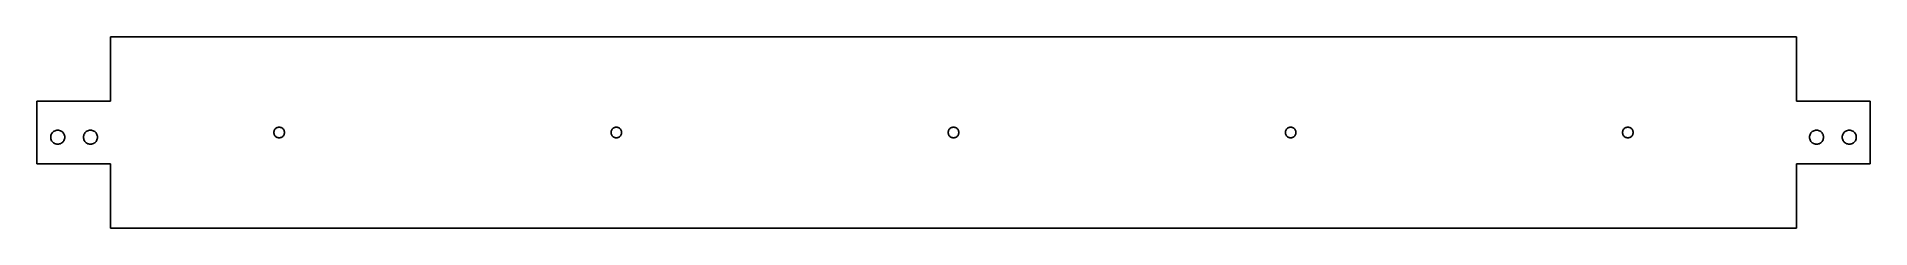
# Model space of a CAD drawing. Header units: metres. Extents: x -24 to 564, y 0 to 61.
import ezdxf

# ---------------------------------------------------------------- set-up
doc = ezdxf.new("R2010")
doc.units = ezdxf.units.M

msp = doc.modelspace()

# ---------------------------------------------------------------- linework, layer by layer
for p, q in [((540.62, 61.404), (0, 61.404)), ((0, 61.404), (0, 40.702)), ((540.62, 40.702), (540.62, 61.404)), ((0, 40.702), (-23.702, 40.702)), ((-23.702, 40.702), (-23.702, 20.702)), ((564.322, 40.702), (540.62, 40.702)), ((564.322, 20.702), (564.322, 40.702)), ((-19.202, 29.202), (-19.1827, 29.4957)), ((-19.1827, 29.4957), (-19.1253, 29.7843)), ((-19.1253, 29.7843), (-19.0307, 30.063)), ((-19.0307, 30.063), (-18.9005, 30.327)), ((-18.9005, 30.327), (-18.737, 30.5717)), ((-18.737, 30.5717), (-18.543, 30.793)), ((-18.543, 30.793), (-18.3217, 30.987)), ((-18.3217, 30.987), (-18.077, 31.1505)), ((-18.077, 31.1505), (-17.813, 31.2807)), ((-17.813, 31.2807), (-17.5343, 31.3753)), ((-17.5343, 31.3753), (-17.2457, 31.4327)), ((-17.2457, 31.4327), (-16.952, 31.452)), ((-16.952, 31.452), (-16.6583, 31.4327)), ((-16.6583, 31.4327), (-16.3696, 31.3753)), ((-16.3696, 31.3753), (-16.0909, 31.2807)), ((-16.0909, 31.2807), (-15.827, 31.1505)), ((-15.827, 31.1505), (-15.5823, 30.987)), ((-15.5823, 30.987), (-15.361, 30.793)), ((-15.361, 30.793), (-15.1669, 30.5717)), ((-15.1669, 30.5717), (-15.0034, 30.327)), ((-15.0034, 30.327), (-14.8733, 30.063)), ((-14.8733, 30.063), (-14.7787, 29.7843)), ((-14.7787, 29.7843), (-14.7212, 29.4957)), ((-14.7212, 29.4957), (-14.702, 29.202)), ((-8.70198, 29.202), (-8.68274, 29.4957)), ((-8.68274, 29.4957), (-8.62532, 29.7843)), ((-8.62532, 29.7843), (-8.53072, 30.063)), ((-8.53072, 30.063), (-8.40054, 30.327)), ((-8.40054, 30.327), (-8.23703, 30.5717)), ((-8.23703, 30.5717), (-8.04297, 30.793)), ((-8.04297, 30.793), (-7.8217, 30.987)), ((-7.8217, 30.987), (-7.57698, 31.1505)), ((-7.57698, 31.1505), (-7.31302, 31.2807)), ((-7.31302, 31.2807), (-7.03433, 31.3753)), ((-7.03433, 31.3753), (-6.74567, 31.4327)), ((-6.74567, 31.4327), (-6.45198, 31.452)), ((-6.45198, 31.452), (-6.15829, 31.4327)), ((-6.15829, 31.4327), (-5.86964, 31.3753)), ((-5.86964, 31.3753), (-5.59094, 31.2807)), ((-5.59094, 31.2807), (-5.32698, 31.1505)), ((-5.32698, 31.1505), (-5.08228, 30.987)), ((-5.08228, 30.987), (-4.86099, 30.793)), ((-4.86099, 30.793), (-4.66693, 30.5717)), ((-4.66693, 30.5717), (-4.50343, 30.327)), ((-4.50343, 30.327), (-4.37326, 30.063)), ((-4.37326, 30.063), (-4.27866, 29.7843)), ((-4.27866, 29.7843), (-4.22124, 29.4957)), ((-4.22124, 29.4957), (-4.20198, 29.202)), ((52.362, 30.702), (52.3765, 30.9239)), ((52.3765, 30.4801), (52.362, 30.702)), ((52.3765, 30.9239), (52.4199, 31.142)), ((52.4199, 30.262), (52.3765, 30.4801)), ((52.4199, 31.142), (52.4914, 31.3525)), ((52.4914, 30.0514), (52.4199, 30.262)), ((52.4914, 31.3525), (52.5898, 31.552)), ((52.5898, 29.852), (52.4914, 30.0514)), ((52.5898, 31.552), (52.7133, 31.7369)), ((52.7133, 29.6671), (52.5898, 29.852)), ((52.7133, 31.7369), (52.8599, 31.9041)), ((52.8599, 29.4999), (52.7133, 29.6671)), ((52.8599, 31.9041), (53.0271, 32.0507)), ((53.0271, 29.3533), (52.8599, 29.4999)), ((53.0271, 32.0507), (53.212, 32.1742)), ((53.212, 32.1742), (53.4114, 32.2726)), ((53.4114, 32.2726), (53.622, 32.3441)), ((53.622, 32.3441), (53.8401, 32.3874)), ((53.8401, 32.3874), (54.062, 32.402)), ((54.062, 32.402), (54.2839, 32.3874)), ((54.2839, 32.3874), (54.502, 32.3441)), ((54.502, 32.3441), (54.7126, 32.2726)), ((54.7126, 32.2726), (54.912, 32.1742)), ((54.912, 32.1742), (55.0969, 32.0507)), ((55.0969, 32.0507), (55.2641, 31.9041)), ((55.2641, 29.4999), (55.0969, 29.3533)), ((55.2641, 31.9041), (55.4107, 31.7369)), ((55.4107, 29.6671), (55.2641, 29.4999)), ((55.4107, 31.7369), (55.5342, 31.552)), ((55.5342, 29.852), (55.4107, 29.6671)), ((55.5342, 31.552), (55.6326, 31.3525)), ((55.6326, 30.0514), (55.5342, 29.852)), ((55.6326, 31.3525), (55.7041, 31.142)), ((55.7041, 30.262), (55.6326, 30.0514)), ((55.7041, 31.142), (55.7475, 30.9239)), ((55.7475, 30.4801), (55.7041, 30.262)), ((55.7475, 30.9239), (55.762, 30.702)), ((55.762, 30.702), (55.7475, 30.4801)), ((160.486, 30.702), (160.501, 30.9239)), ((160.501, 30.4801), (160.486, 30.702)), ((160.501, 30.9239), (160.544, 31.142)), ((160.544, 30.262), (160.501, 30.4801)), ((160.544, 31.142), (160.615, 31.3525)), ((160.615, 30.0514), (160.544, 30.262)), ((160.615, 31.3525), (160.714, 31.552)), ((160.714, 29.852), (160.615, 30.0514)), ((160.714, 31.552), (160.837, 31.7369)), ((160.837, 29.6671), (160.714, 29.852)), ((160.837, 31.7369), (160.984, 31.9041)), ((160.984, 29.4999), (160.837, 29.6671)), ((160.984, 31.9041), (161.151, 32.0507)), ((161.151, 29.3533), (160.984, 29.4999)), ((161.151, 32.0507), (161.336, 32.1742)), ((161.336, 32.1742), (161.535, 32.2726)), ((161.535, 32.2726), (161.746, 32.3441)), ((161.746, 32.3441), (161.964, 32.3874)), ((161.964, 32.3874), (162.186, 32.402)), ((162.186, 32.402), (162.408, 32.3874)), ((162.408, 32.3874), (162.626, 32.3441)), ((162.626, 32.3441), (162.837, 32.2726)), ((162.837, 32.2726), (163.036, 32.1742)), ((163.036, 32.1742), (163.221, 32.0507)), ((163.221, 32.0507), (163.388, 31.9041)), ((163.388, 29.4999), (163.221, 29.3533)), ((163.388, 31.9041), (163.535, 31.7369)), ((163.535, 29.6671), (163.388, 29.4999)), ((163.535, 31.7369), (163.658, 31.552)), ((163.658, 29.852), (163.535, 29.6671)), ((163.658, 31.552), (163.757, 31.3525)), ((163.757, 30.0514), (163.658, 29.852)), ((163.757, 31.3525), (163.828, 31.142)), ((163.828, 30.262), (163.757, 30.0514)), ((163.828, 31.142), (163.871, 30.9239)), ((163.871, 30.4801), (163.828, 30.262)), ((163.871, 30.9239), (163.886, 30.702)), ((163.886, 30.702), (163.871, 30.4801)), ((268.61, 30.702), (268.625, 30.9239)), ((268.625, 30.4801), (268.61, 30.702)), ((268.625, 30.9239), (268.668, 31.142)), ((268.668, 30.262), (268.625, 30.4801)), ((268.668, 31.142), (268.739, 31.3525)), ((268.739, 30.0514), (268.668, 30.262)), ((268.739, 31.3525), (268.838, 31.552)), ((268.838, 29.852), (268.739, 30.0514)), ((268.838, 31.552), (268.961, 31.7369)), ((268.961, 29.6671), (268.838, 29.852)), ((268.961, 31.7369), (269.108, 31.9041)), ((269.108, 29.4999), (268.961, 29.6671)), ((269.108, 31.9041), (269.275, 32.0507)), ((269.275, 29.3533), (269.108, 29.4999)), ((269.275, 32.0507), (269.46, 32.1742)), ((269.46, 32.1742), (269.659, 32.2726)), ((269.659, 32.2726), (269.87, 32.3441)), ((269.87, 32.3441), (270.088, 32.3874)), ((270.088, 32.3874), (270.31, 32.402)), ((270.31, 32.402), (270.532, 32.3874)), ((270.532, 32.3874), (270.75, 32.3441)), ((270.75, 32.3441), (270.961, 32.2726)), ((270.961, 32.2726), (271.16, 32.1742)), ((271.16, 32.1742), (271.345, 32.0507)), ((271.345, 32.0507), (271.512, 31.9041)), ((271.512, 29.4999), (271.345, 29.3533)), ((271.512, 31.9041), (271.659, 31.7369)), ((271.659, 29.6671), (271.512, 29.4999)), ((271.659, 31.7369), (271.782, 31.552)), ((271.782, 29.852), (271.659, 29.6671)), ((271.782, 31.552), (271.881, 31.3525)), ((271.881, 30.0514), (271.782, 29.852)), ((271.881, 31.3525), (271.952, 31.142)), ((271.952, 30.262), (271.881, 30.0514)), ((271.952, 31.142), (271.995, 30.9239)), ((271.995, 30.4801), (271.952, 30.262)), ((271.995, 30.9239), (272.01, 30.702)), ((272.01, 30.702), (271.995, 30.4801)), ((376.734, 30.702), (376.749, 30.9239)), ((376.749, 30.4801), (376.734, 30.702)), ((376.749, 30.9239), (376.792, 31.142)), ((376.792, 30.262), (376.749, 30.4801)), ((376.792, 31.142), (376.863, 31.3525)), ((376.863, 30.0514), (376.792, 30.262)), ((376.863, 31.3525), (376.962, 31.552)), ((376.962, 29.852), (376.863, 30.0514)), ((376.962, 31.552), (377.085, 31.7369)), ((377.085, 29.6671), (376.962, 29.852)), ((377.085, 31.7369), (377.232, 31.9041)), ((377.232, 29.4999), (377.085, 29.6671)), ((377.232, 31.9041), (377.399, 32.0507)), ((377.399, 29.3533), (377.232, 29.4999)), ((377.399, 32.0507), (377.584, 32.1742)), ((377.584, 32.1742), (377.783, 32.2726)), ((377.783, 32.2726), (377.994, 32.3441)), ((377.994, 32.3441), (378.212, 32.3874)), ((378.212, 32.3874), (378.434, 32.402)), ((378.434, 32.402), (378.656, 32.3874)), ((378.656, 32.3874), (378.874, 32.3441)), ((378.874, 32.3441), (379.085, 32.2726)), ((379.085, 32.2726), (379.284, 32.1742)), ((379.284, 32.1742), (379.469, 32.0507)), ((379.469, 32.0507), (379.636, 31.9041)), ((379.636, 29.4999), (379.469, 29.3533)), ((379.636, 31.9041), (379.783, 31.7369)), ((379.783, 29.6671), (379.636, 29.4999)), ((379.783, 31.7369), (379.906, 31.552)), ((379.906, 29.852), (379.783, 29.6671)), ((379.906, 31.552), (380.005, 31.3525)), ((380.005, 30.0514), (379.906, 29.852)), ((380.005, 31.3525), (380.076, 31.142)), ((380.076, 30.262), (380.005, 30.0514)), ((380.076, 31.142), (380.119, 30.9239)), ((380.119, 30.4801), (380.076, 30.262)), ((380.119, 30.9239), (380.134, 30.702)), ((380.134, 30.702), (380.119, 30.4801)), ((484.858, 30.702), (484.873, 30.9239)), ((484.873, 30.4801), (484.858, 30.702)), ((484.873, 30.9239), (484.916, 31.142)), ((484.916, 30.262), (484.873, 30.4801)), ((484.916, 31.142), (484.987, 31.3525)), ((484.987, 30.0514), (484.916, 30.262)), ((484.987, 31.3525), (485.086, 31.552)), ((485.086, 29.852), (484.987, 30.0514)), ((485.086, 31.552), (485.209, 31.7369)), ((485.209, 29.6671), (485.086, 29.852)), ((485.209, 31.7369), (485.356, 31.9041)), ((485.356, 29.4999), (485.209, 29.6671)), ((485.356, 31.9041), (485.523, 32.0507)), ((485.523, 29.3533), (485.356, 29.4999)), ((485.523, 32.0507), (485.708, 32.1742)), ((485.708, 32.1742), (485.907, 32.2726)), ((485.907, 32.2726), (486.118, 32.3441)), ((486.118, 32.3441), (486.336, 32.3874)), ((486.336, 32.3874), (486.558, 32.402)), ((486.558, 32.402), (486.78, 32.3874)), ((486.78, 32.3874), (486.998, 32.3441)), ((486.998, 32.3441), (487.209, 32.2726)), ((487.209, 32.2726), (487.408, 32.1742)), ((487.408, 32.1742), (487.593, 32.0507)), ((487.593, 32.0507), (487.76, 31.9041)), ((487.76, 29.4999), (487.593, 29.3533)), ((487.76, 31.9041), (487.907, 31.7369)), ((487.907, 29.6671), (487.76, 29.4999)), ((487.907, 31.7369), (488.03, 31.552)), ((488.03, 29.852), (487.907, 29.6671)), ((488.03, 31.552), (488.129, 31.3525)), ((488.129, 30.0514), (488.03, 29.852)), ((488.129, 31.3525), (488.2, 31.142)), ((488.2, 30.262), (488.129, 30.0514)), ((488.2, 31.142), (488.243, 30.9239)), ((488.243, 30.4801), (488.2, 30.262)), ((488.243, 30.9239), (488.258, 30.702)), ((488.258, 30.702), (488.243, 30.4801)), ((544.822, 29.202), (544.841, 29.4957)), ((544.841, 29.4957), (544.899, 29.7843)), ((544.899, 29.7843), (544.993, 30.063)), ((544.993, 30.063), (545.123, 30.327)), ((545.123, 30.327), (545.287, 30.5717)), ((545.287, 30.5717), (545.481, 30.793)), ((545.481, 30.793), (545.702, 30.987)), ((545.702, 30.987), (545.947, 31.1505)), ((545.947, 31.1505), (546.211, 31.2807)), ((546.211, 31.2807), (546.49, 31.3753)), ((546.49, 31.3753), (546.778, 31.4327)), ((546.778, 31.4327), (547.072, 31.452)), ((547.072, 31.452), (547.366, 31.4327)), ((547.366, 31.4327), (547.654, 31.3753)), ((547.654, 31.3753), (547.933, 31.2807)), ((547.933, 31.2807), (548.197, 31.1505)), ((548.197, 31.1505), (548.442, 30.987)), ((548.442, 30.987), (548.663, 30.793)), ((548.663, 30.793), (548.857, 30.5717)), ((548.857, 30.5717), (549.021, 30.327)), ((549.021, 30.327), (549.151, 30.063)), ((549.151, 30.063), (549.245, 29.7843)), ((549.245, 29.7843), (549.303, 29.4957)), ((549.303, 29.4957), (549.322, 29.202)), ((555.322, 29.202), (555.341, 29.4957)), ((555.341, 29.4957), (555.399, 29.7843)), ((555.399, 29.7843), (555.493, 30.063)), ((555.493, 30.063), (555.623, 30.327)), ((555.623, 30.327), (555.787, 30.5717)), ((555.787, 30.5717), (555.981, 30.793)), ((555.981, 30.793), (556.202, 30.987)), ((556.202, 30.987), (556.447, 31.1505)), ((556.447, 31.1505), (556.711, 31.2807)), ((556.711, 31.2807), (556.99, 31.3753)), ((556.99, 31.3753), (557.278, 31.4327)), ((557.278, 31.4327), (557.572, 31.452)), ((557.572, 31.452), (557.866, 31.4327)), ((557.866, 31.4327), (558.154, 31.3753)), ((558.154, 31.3753), (558.433, 31.2807)), ((558.433, 31.2807), (558.697, 31.1505)), ((558.697, 31.1505), (558.942, 30.987)), ((558.942, 30.987), (559.163, 30.793)), ((559.163, 30.793), (559.357, 30.5717)), ((559.357, 30.5717), (559.521, 30.327)), ((559.521, 30.327), (559.651, 30.063)), ((559.651, 30.063), (559.745, 29.7843)), ((559.745, 29.7843), (559.803, 29.4957)), ((559.803, 29.4957), (559.822, 29.202)), ((-19.1827, 28.9083), (-19.202, 29.202)), ((-19.1253, 28.6196), (-19.1827, 28.9083)), ((-19.0307, 28.3409), (-19.1253, 28.6196)), ((-18.9005, 28.077), (-19.0307, 28.3409)), ((-18.737, 27.8323), (-18.9005, 28.077)), ((-18.543, 27.611), (-18.737, 27.8323)), ((-18.3217, 27.4169), (-18.543, 27.611)), ((-18.077, 27.2534), (-18.3217, 27.4169)), ((-17.813, 27.1233), (-18.077, 27.2534)), ((-17.5343, 27.0287), (-17.813, 27.1233)), ((-17.2457, 26.9712), (-17.5343, 27.0287)), ((-16.952, 26.952), (-17.2457, 26.9712)), ((-16.6583, 26.9712), (-16.952, 26.952)), ((-16.3696, 27.0287), (-16.6583, 26.9712)), ((-16.0909, 27.1233), (-16.3696, 27.0287)), ((-15.827, 27.2534), (-16.0909, 27.1233)), ((-15.5823, 27.4169), (-15.827, 27.2534)), ((-15.361, 27.611), (-15.5823, 27.4169)), ((-15.1669, 27.8323), (-15.361, 27.611)), ((-15.0034, 28.077), (-15.1669, 27.8323)), ((-14.8733, 28.3409), (-15.0034, 28.077)), ((-14.7787, 28.6196), (-14.8733, 28.3409)), ((-14.7212, 28.9083), (-14.7787, 28.6196)), ((-14.702, 29.202), (-14.7212, 28.9083)), ((-8.68274, 28.9083), (-8.70198, 29.202)), ((-8.62532, 28.6196), (-8.68274, 28.9083)), ((-8.53072, 28.3409), (-8.62532, 28.6196)), ((-8.40054, 28.077), (-8.53072, 28.3409)), ((-8.23703, 27.8323), (-8.40054, 28.077)), ((-8.04297, 27.611), (-8.23703, 27.8323)), ((-7.8217, 27.4169), (-8.04297, 27.611)), ((-7.57698, 27.2534), (-7.8217, 27.4169)), ((-7.31302, 27.1233), (-7.57698, 27.2534)), ((-7.03433, 27.0287), (-7.31302, 27.1233)), ((-6.74567, 26.9712), (-7.03433, 27.0287)), ((-6.45198, 26.952), (-6.74567, 26.9712)), ((-6.15829, 26.9712), (-6.45198, 26.952)), ((-5.86964, 27.0287), (-6.15829, 26.9712)), ((-5.59094, 27.1233), (-5.86964, 27.0287)), ((-5.32698, 27.2534), (-5.59094, 27.1233)), ((-5.08228, 27.4169), (-5.32698, 27.2534)), ((-4.86099, 27.611), (-5.08228, 27.4169)), ((-4.66693, 27.8323), (-4.86099, 27.611)), ((-4.50343, 28.077), (-4.66693, 27.8323)), ((-4.37326, 28.3409), (-4.50343, 28.077)), ((-4.27866, 28.6196), (-4.37326, 28.3409)), ((-4.22124, 28.9083), (-4.27866, 28.6196)), ((-4.20198, 29.202), (-4.22124, 28.9083)), ((53.212, 29.2297), (53.0271, 29.3533)), ((53.4114, 29.1314), (53.212, 29.2297)), ((53.622, 29.0599), (53.4114, 29.1314)), ((53.8401, 29.0165), (53.622, 29.0599)), ((54.062, 29.002), (53.8401, 29.0165)), ((54.2839, 29.0165), (54.062, 29.002)), ((54.502, 29.0599), (54.2839, 29.0165)), ((54.7126, 29.1314), (54.502, 29.0599)), ((54.912, 29.2297), (54.7126, 29.1314)), ((55.0969, 29.3533), (54.912, 29.2297)), ((161.336, 29.2297), (161.151, 29.3533)), ((161.535, 29.1314), (161.336, 29.2297)), ((161.746, 29.0599), (161.535, 29.1314)), ((161.964, 29.0165), (161.746, 29.0599)), ((162.186, 29.002), (161.964, 29.0165)), ((162.408, 29.0165), (162.186, 29.002)), ((162.626, 29.0599), (162.408, 29.0165)), ((162.837, 29.1314), (162.626, 29.0599)), ((163.036, 29.2297), (162.837, 29.1314)), ((163.221, 29.3533), (163.036, 29.2297)), ((269.46, 29.2297), (269.275, 29.3533)), ((269.659, 29.1314), (269.46, 29.2297)), ((269.87, 29.0599), (269.659, 29.1314)), ((270.088, 29.0165), (269.87, 29.0599)), ((270.31, 29.002), (270.088, 29.0165)), ((270.532, 29.0165), (270.31, 29.002)), ((270.75, 29.0599), (270.532, 29.0165)), ((270.961, 29.1314), (270.75, 29.0599)), ((271.16, 29.2297), (270.961, 29.1314)), ((271.345, 29.3533), (271.16, 29.2297)), ((377.584, 29.2297), (377.399, 29.3533)), ((377.783, 29.1314), (377.584, 29.2297)), ((377.994, 29.0599), (377.783, 29.1314)), ((378.212, 29.0165), (377.994, 29.0599)), ((378.434, 29.002), (378.212, 29.0165)), ((378.656, 29.0165), (378.434, 29.002)), ((378.874, 29.0599), (378.656, 29.0165)), ((379.085, 29.1314), (378.874, 29.0599)), ((379.284, 29.2297), (379.085, 29.1314)), ((379.469, 29.3533), (379.284, 29.2297)), ((485.708, 29.2297), (485.523, 29.3533)), ((485.907, 29.1314), (485.708, 29.2297)), ((486.118, 29.0599), (485.907, 29.1314)), ((486.336, 29.0165), (486.118, 29.0599)), ((486.558, 29.002), (486.336, 29.0165)), ((486.78, 29.0165), (486.558, 29.002)), ((486.998, 29.0599), (486.78, 29.0165)), ((487.209, 29.1314), (486.998, 29.0599)), ((487.408, 29.2297), (487.209, 29.1314)), ((487.593, 29.3533), (487.408, 29.2297)), ((544.841, 28.9083), (544.822, 29.202)), ((544.899, 28.6196), (544.841, 28.9083)), ((544.993, 28.3409), (544.899, 28.6196)), ((545.123, 28.077), (544.993, 28.3409)), ((545.287, 27.8323), (545.123, 28.077)), ((545.481, 27.611), (545.287, 27.8323)), ((545.702, 27.4169), (545.481, 27.611)), ((545.947, 27.2534), (545.702, 27.4169)), ((546.211, 27.1233), (545.947, 27.2534)), ((546.49, 27.0287), (546.211, 27.1233)), ((546.778, 26.9712), (546.49, 27.0287)), ((547.072, 26.952), (546.778, 26.9712)), ((547.366, 26.9712), (547.072, 26.952)), ((547.654, 27.0287), (547.366, 26.9712)), ((547.933, 27.1233), (547.654, 27.0287)), ((548.197, 27.2534), (547.933, 27.1233)), ((548.442, 27.4169), (548.197, 27.2534)), ((548.663, 27.611), (548.442, 27.4169)), ((548.857, 27.8323), (548.663, 27.611)), ((549.021, 28.077), (548.857, 27.8323)), ((549.151, 28.3409), (549.021, 28.077)), ((549.245, 28.6196), (549.151, 28.3409)), ((549.303, 28.9083), (549.245, 28.6196)), ((549.322, 29.202), (549.303, 28.9083)), ((555.341, 28.9083), (555.322, 29.202)), ((555.399, 28.6196), (555.341, 28.9083)), ((555.493, 28.3409), (555.399, 28.6196)), ((555.623, 28.077), (555.493, 28.3409)), ((555.787, 27.8323), (555.623, 28.077)), ((555.981, 27.611), (555.787, 27.8323)), ((556.202, 27.4169), (555.981, 27.611)), ((556.447, 27.2534), (556.202, 27.4169)), ((556.711, 27.1233), (556.447, 27.2534)), ((556.99, 27.0287), (556.711, 27.1233)), ((557.278, 26.9712), (556.99, 27.0287)), ((557.572, 26.952), (557.278, 26.9712)), ((557.866, 26.9712), (557.572, 26.952)), ((558.154, 27.0287), (557.866, 26.9712)), ((558.433, 27.1233), (558.154, 27.0287)), ((558.697, 27.2534), (558.433, 27.1233)), ((558.942, 27.4169), (558.697, 27.2534)), ((559.163, 27.611), (558.942, 27.4169)), ((559.357, 27.8323), (559.163, 27.611)), ((559.521, 28.077), (559.357, 27.8323)), ((559.651, 28.3409), (559.521, 28.077)), ((559.745, 28.6196), (559.651, 28.3409)), ((559.803, 28.9083), (559.745, 28.6196)), ((559.822, 29.202), (559.803, 28.9083)), ((-23.702, 20.702), (0, 20.702)), ((0, 20.702), (0, 0)), ((540.62, 20.702), (564.322, 20.702)), ((540.62, 0), (540.62, 20.702)), ((0, 0), (540.62, 0))]:
    msp.add_line(p, q)

doc.saveas('drawing.dxf')
